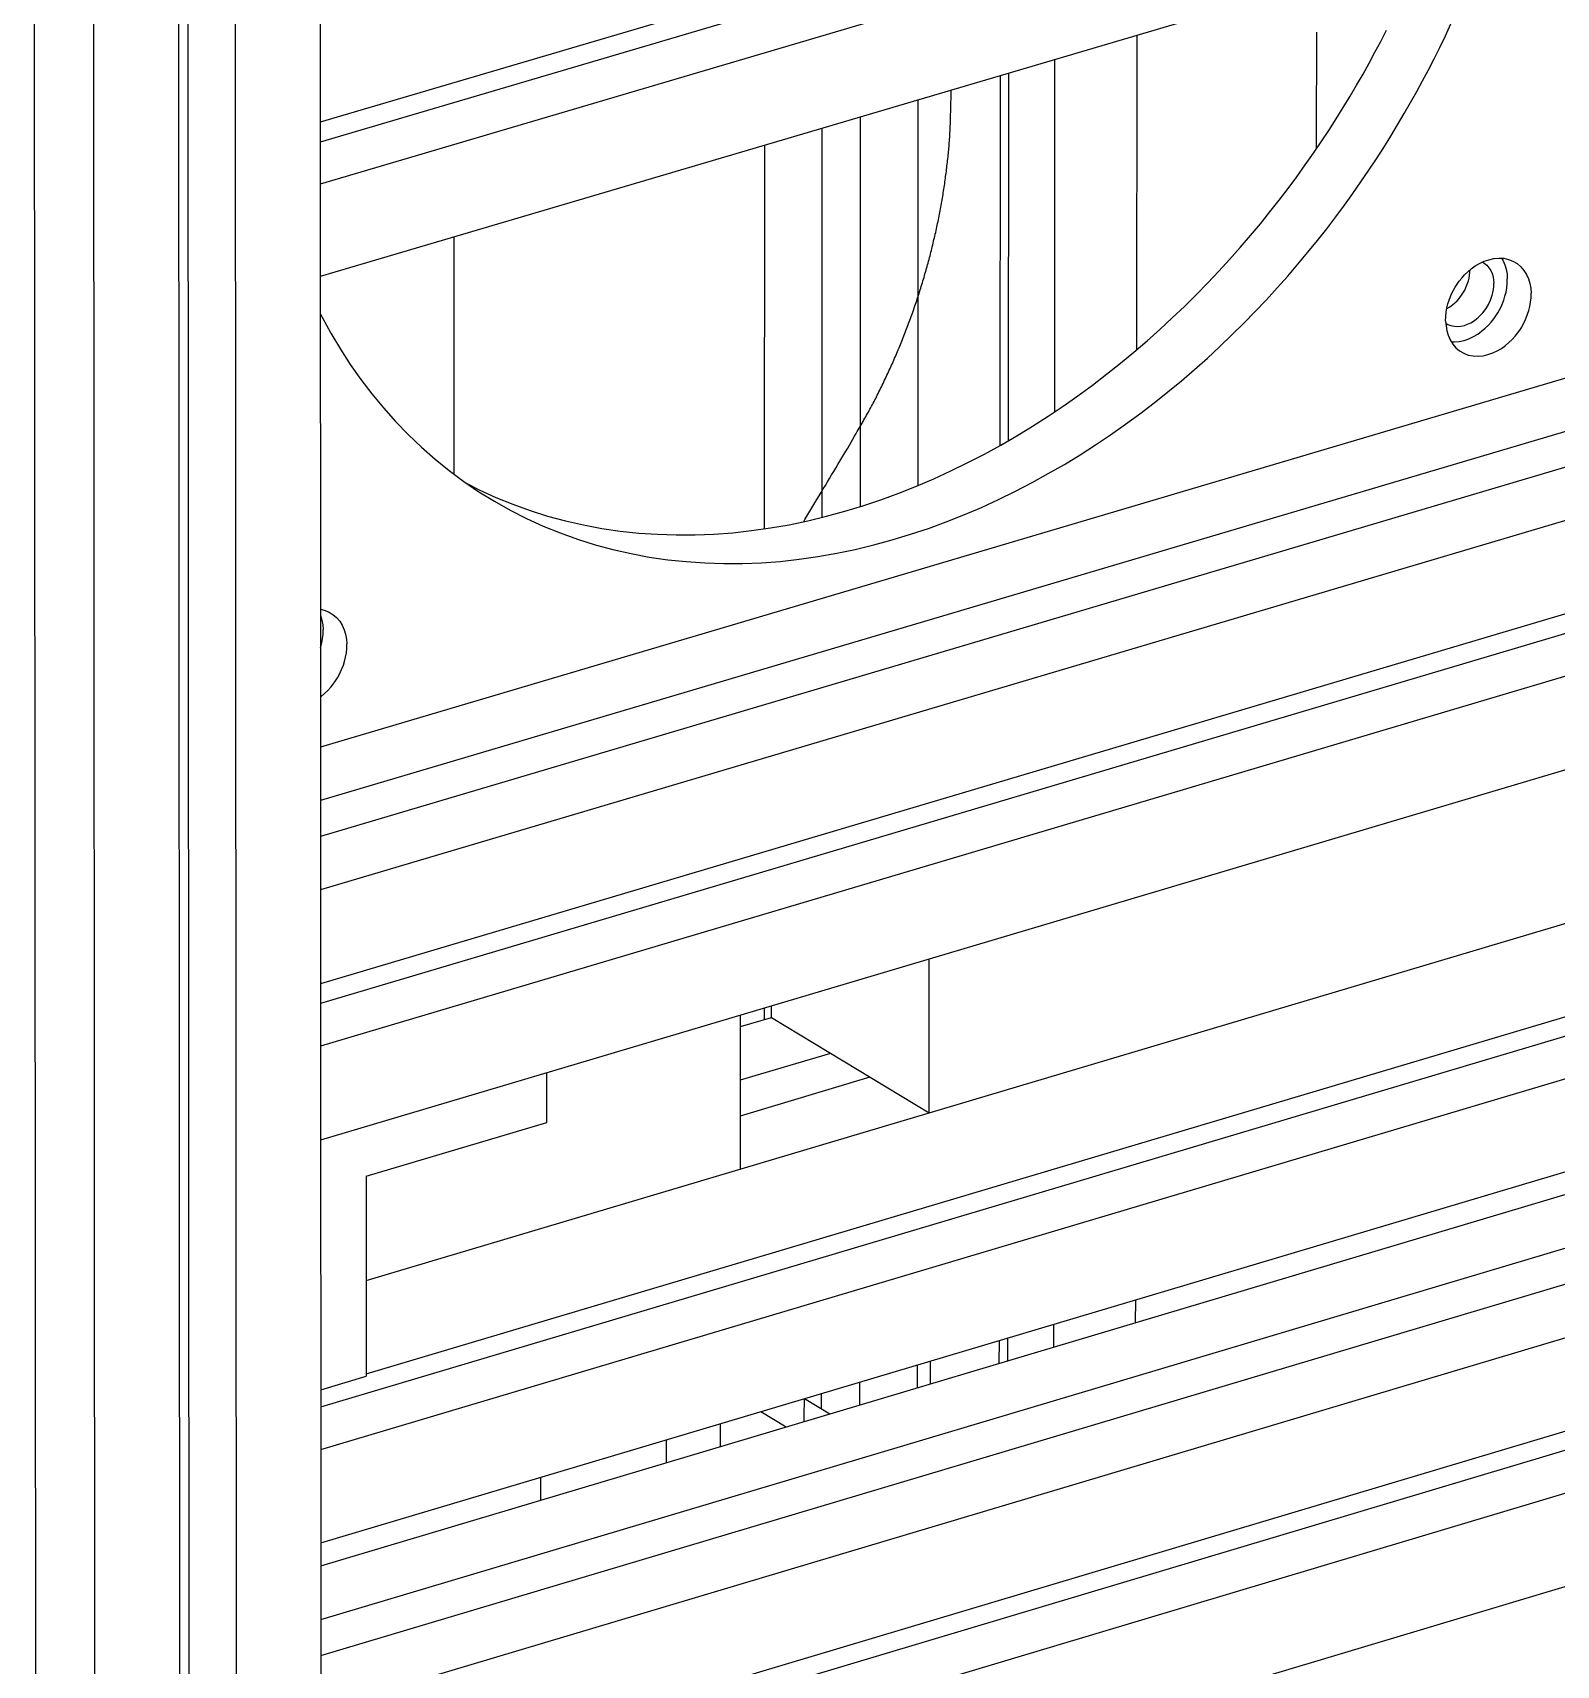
# Model space of a CAD drawing. Header units: millimetres. Extents: x -320 to 323, y -425 to 415.
# Drawn here: x -37.8 to 74.4, y -87.6 to 32.6 of the extents above; entities that cross this region are included whole.
import ezdxf

# ---------------------------------------------------------------- set-up
doc = ezdxf.new("R2010")
doc.units = ezdxf.units.MM
doc.layers.add('SKETCH', color=5, linetype='Continuous')
doc.layers.add('VISIBLE', color=7, linetype='Continuous')

msp = doc.modelspace()

# ---------------------------------------------------------------- linework, layer by layer
at = {"layer": 'SKETCH', "flags": 128}
for points in [[(56.7, 24.08), (56.7, 24.27), (56.7, 24.46), (56.7, 24.65), (56.7, 24.84), (56.7, 25.03), (56.7, 25.22), (56.7, 25.41), (56.7, 25.6), (56.7, 25.79), (56.7, 25.98), (56.7, 26.17), (56.7, 26.36), (56.7, 26.55), (56.7, 26.74), (56.7, 26.93), (56.7, 27.12), (56.7, 27.31), (56.7, 27.5), (56.7, 27.69), (56.7, 27.88), (56.7, 28.07), (56.7, 28.27), (56.7, 28.46), (56.7, 28.65), (56.71, 28.84), (56.71, 29.03), (56.71, 29.22), (56.71, 29.41), (56.71, 29.6), (56.71, 29.79), (56.71, 29.98), (56.71, 30.17), (56.71, 30.36), (56.71, 30.55), (56.71, 30.74), (56.71, 30.93), (56.71, 31.12), (56.71, 31.31), (56.71, 31.5), (56.71, 31.69), (56.71, 31.89), (56.71, 32.08), (56.71, 32.27), (56.71, 32.46), (56.71, 32.65)], [(18.94, -3.37), (19.03, -3.23), (19.18, -2.98), (19.33, -2.73), (19.47, -2.49), (19.62, -2.24), (19.77, -1.99), (19.92, -1.74), (20.08, -1.48), (20.23, -1.22), (20.38, -0.97), (20.54, -0.71), (20.69, -0.45), (20.85, -0.19), (21, 0.06), (21.16, 0.32), (21.31, 0.57), (21.46, 0.82), (21.61, 1.07), (21.75, 1.32), (21.9, 1.56), (22.04, 1.8), (22.18, 2.03), (22.31, 2.26), (22.44, 2.48), (22.57, 2.7), (22.69, 2.91), (22.81, 3.12), (22.88, 3.25), (22.96, 3.38), (23.03, 3.51), (23.11, 3.64), (23.18, 3.76), (23.25, 3.88), (23.31, 4), (23.38, 4.12), (23.44, 4.24), (23.51, 4.35), (23.57, 4.46), (23.63, 4.58), (23.7, 4.69), (23.76, 4.8), (23.82, 4.91), (23.88, 5.02), (23.94, 5.13), (24, 5.24), (24.06, 5.35), (24.12, 5.47), (24.18, 5.58), (24.24, 5.7), (24.3, 5.82), (24.36, 5.93), (24.42, 6.06), (24.48, 6.18), (24.54, 6.3), (24.6, 6.42), (24.66, 6.54), (24.72, 6.66), (24.78, 6.79), (24.84, 6.91), (24.9, 7.03), (24.96, 7.15), (25.01, 7.28), (25.07, 7.4), (25.13, 7.53), (25.19, 7.65), (25.24, 7.77), (25.3, 7.9), (25.36, 8.02), (25.41, 8.15), (25.47, 8.27), (25.52, 8.4), (25.58, 8.52), (25.63, 8.65), (25.69, 8.77), (25.74, 8.9), (25.8, 9.03), (25.85, 9.15), (25.9, 9.28), (25.96, 9.41), (26.01, 9.53), (26.06, 9.66), (26.11, 9.79), (26.16, 9.92), (26.21, 10.04), (26.27, 10.17), (26.32, 10.3), (26.37, 10.43), (26.42, 10.56), (26.47, 10.69), (26.52, 10.81), (26.56, 10.94), (26.61, 11.07), (26.66, 11.2), (26.71, 11.33), (26.76, 11.46), (26.8, 11.59), (26.85, 11.72), (26.9, 11.85), (26.94, 11.98), (26.99, 12.11), (27.04, 12.24), (27.08, 12.37), (27.13, 12.5), (27.17, 12.63), (27.21, 12.76), (27.26, 12.89), (27.3, 13.02), (27.34, 13.15), (27.39, 13.29), (27.43, 13.42), (27.47, 13.55), (27.51, 13.68), (27.56, 13.81), (27.6, 13.94), (27.64, 14.08), (27.68, 14.21), (27.72, 14.34), (27.76, 14.47), (27.8, 14.6), (27.84, 14.74), (27.87, 14.87), (27.91, 15), (27.95, 15.13), (27.99, 15.26), (28.02, 15.4), (28.06, 15.53), (28.1, 15.66), (28.13, 15.79), (28.17, 15.93), (28.2, 16.06), (28.24, 16.19), (28.27, 16.32), (28.31, 16.46), (28.34, 16.59), (28.37, 16.72), (28.41, 16.86), (28.44, 16.99), (28.47, 17.12), (28.5, 17.26), (28.53, 17.39), (28.57, 17.52), (28.6, 17.65), (28.63, 17.79), (28.66, 17.92), (28.69, 18.05), (28.72, 18.19), (28.74, 18.32), (28.77, 18.45), (28.8, 18.58), (28.83, 18.72), (28.86, 18.85), (28.88, 18.98), (28.91, 19.12), (28.93, 19.25), (28.96, 19.38), (28.99, 19.51), (29.01, 19.65), (29.04, 19.78), (29.06, 19.91), (29.08, 20.05), (29.11, 20.18), (29.13, 20.31), (29.15, 20.44), (29.18, 20.58), (29.2, 20.71), (29.22, 20.84), (29.24, 20.97), (29.26, 21.11), (29.28, 21.24), (29.3, 21.37), (29.32, 21.5), (29.34, 21.63), (29.36, 21.76), (29.38, 21.9), (29.39, 22.03), (29.41, 22.16), (29.43, 22.29), (29.45, 22.42), (29.46, 22.55), (29.48, 22.68), (29.49, 22.82), (29.51, 22.95), (29.52, 23.08), (29.54, 23.21), (29.55, 23.34), (29.57, 23.47), (29.58, 23.6), (29.59, 23.73), (29.6, 23.86), (29.62, 23.99), (29.63, 24.12), (29.64, 24.25), (29.65, 24.38), (29.66, 24.51), (29.67, 24.64), (29.68, 24.77), (29.69, 24.9), (29.7, 25.02), (29.7, 25.15), (29.71, 25.27), (29.72, 25.39), (29.72, 25.52), (29.73, 25.64), (29.73, 25.76), (29.74, 25.89), (29.74, 26.01), (29.75, 26.13), (29.75, 26.26), (29.76, 26.38), (29.76, 26.51), (29.76, 26.63), (29.77, 26.76), (29.77, 26.89), (29.77, 27.02), (29.78, 27.15), (29.78, 27.28), (29.78, 27.42), (29.78, 27.56), (29.79, 27.7), (29.79, 27.88), (29.79, 28.06), (29.8, 28.25), (29.8, 28.4)], [(-6.79, 0.11), (-6.79, 0.14), (-6.79, 0.34), (-6.79, 0.54), (-6.79, 0.75), (-6.79, 0.95), (-6.79, 1.15), (-6.79, 1.35), (-6.79, 1.55), (-6.79, 1.75), (-6.79, 1.95), (-6.79, 2.16), (-6.79, 2.36), (-6.79, 2.56), (-6.79, 2.76), (-6.79, 2.96), (-6.79, 3.16), (-6.79, 3.37), (-6.79, 3.57), (-6.79, 3.77), (-6.79, 3.97), (-6.79, 4.17), (-6.79, 4.37), (-6.79, 4.58), (-6.79, 4.78), (-6.79, 4.98), (-6.79, 5.18), (-6.79, 5.38), (-6.79, 5.58), (-6.79, 5.79), (-6.79, 5.99), (-6.79, 6.19), (-6.79, 6.39), (-6.79, 6.59), (-6.79, 6.79), (-6.79, 7), (-6.79, 7.2), (-6.79, 7.4), (-6.79, 7.6), (-6.79, 7.8), (-6.79, 8), (-6.79, 8.21), (-6.79, 8.41), (-6.79, 8.61), (-6.79, 8.81), (-6.79, 9.01), (-6.79, 9.21), (-6.79, 9.42), (-6.79, 9.62), (-6.79, 9.82), (-6.79, 10.02), (-6.79, 10.22), (-6.79, 10.42), (-6.79, 10.63), (-6.79, 10.83), (-6.79, 11.03), (-6.79, 11.23), (-6.79, 11.43), (-6.79, 11.64), (-6.79, 11.84), (-6.79, 12.04), (-6.79, 12.24), (-6.79, 12.44), (-6.79, 12.64), (-6.79, 12.85), (-6.79, 13.05), (-6.79, 13.25), (-6.79, 13.45), (-6.79, 13.65), (-6.79, 13.85), (-6.79, 14.06), (-6.79, 14.26), (-6.79, 14.46), (-6.79, 14.66), (-6.79, 14.86), (-6.79, 15.06), (-6.79, 15.27), (-6.79, 15.47), (-6.79, 15.67), (-6.79, 15.87), (-6.79, 16.07), (-6.79, 16.28), (-6.79, 16.48), (-6.79, 16.68), (-6.79, 16.88), (-6.79, 17.08), (-6.79, 17.28), (-6.79, 17.49), (-6.79, 17.6)], [(28.27, -66.86), (28.27, -66.84), (28.27, -66.64), (28.27, -66.45), (28.27, -66.26), (28.27, -66.07), (28.27, -65.88), (28.27, -65.69), (28.27, -65.5), (28.27, -65.3), (28.27, -65.17)], [(18.98, -69.63), (18.98, -69.45), (18.98, -69.25), (18.98, -69.06), (18.98, -68.87), (18.98, -68.68), (18.99, -68.49), (18.99, -68.3), (18.99, -68.11), (18.99, -67.94)], [(8.85, -72.65), (8.85, -72.48), (8.85, -72.29), (8.85, -72.1), (8.85, -71.9), (8.85, -71.71), (8.85, -71.52), (8.85, -71.33), (8.85, -71.14), (8.85, -70.96)], [(-0.42, -75.41), (-0.42, -75.23), (-0.42, -75.04), (-0.42, -74.85), (-0.42, -74.66), (-0.42, -74.47), (-0.42, -74.28), (-0.42, -74.09), (-0.42, -73.9), (-0.42, -73.73)]]:
    msp.add_lwpolyline(points, dxfattribs=at)
at = {"layer": 'VISIBLE'}
for p, q in [((-26.48, 149.61), (-26.13, -419.57)), ((-16.69, 149.35), (-16.47, -419.84)), ((-37.82, 147.09), (-37.32, -422.21)), ((-22.97, 147.52), (-22.66, -421.76)), ((-27.16, 146.31), (-26.8, -423.03)), ((-33.44, 144.48), (-33, -424.95)), ((-16.62, -19.95), (293.39, 71.93)), ((-16.62, -23.89), (297.8, 69.34)), ((-16.62, -26.52), (300.74, 67.61)), ((-16.62, -30.46), (305.15, 65.02)), ((-16.62, -37.37), (305.1, 58.16)), ((-16.62, -38.82), (301.54, 55.67)), ((-16.61, -41.97), (305.07, 53.6)), ((-16.64, 26.05), (68.29, 51.1)), ((-16.64, 24.59), (67.95, 49.55)), ((-16.64, 21.5), (67.09, 46.21)), ((-16.61, -48.88), (305.02, 46.75)), ((-16.64, 14.69), (64.5, 38.65)), ((61.43, 31.98), (61.85, 32.8)), ((66.18, 32.4), (66.59, 33.27)), ((43.46, 9.28), (43.48, 32.44)), ((61, 31.18), (61.43, 31.98)), ((65.35, 30.7), (65.77, 31.54)), ((65.77, 31.54), (66.18, 32.4)), ((37.42, 4.71), (37.44, 30.66)), ((60.12, 29.57), (60.57, 30.38)), ((60.57, 30.38), (61, 31.18)), ((64.93, 29.88), (65.35, 30.7)), ((33.4, 2.23), (33.42, 29.47)), ((34.03, 2.59), (34.05, 29.66)), ((59.65, 28.76), (60.12, 29.57)), ((64.07, 28.28), (64.5, 29.08)), ((64.5, 29.08), (64.93, 29.88)), ((27.36, -0.72), (27.38, 27.69)), ((58.66, 27.11), (59.17, 27.94)), ((59.17, 27.94), (59.65, 28.76)), ((63.62, 27.47), (64.07, 28.28)), ((58.14, 26.27), (58.66, 27.11)), ((62.67, 25.84), (63.15, 26.66)), ((63.15, 26.66), (63.62, 27.47)), ((-13.28, -59.24), (270.7, 25.29)), ((20.29, -3.06), (20.31, 25.6)), ((23.12, -2.26), (23.13, 26.43)), ((57.04, 24.59), (57.6, 25.43)), ((57.6, 25.43), (58.14, 26.27)), ((62.17, 25.01), (62.67, 25.84)), ((16.06, -3.9), (16.07, 24.35)), ((56.47, 23.74), (57.04, 24.59)), ((61.1, 23.33), (61.64, 24.17)), ((61.64, 24.17), (62.17, 25.01)), ((55.25, 22.02), (55.87, 22.88)), ((55.87, 22.88), (56.47, 23.74)), ((60.55, 22.49), (61.1, 23.33)), ((54.61, 21.16), (55.25, 22.02)), ((59.37, 20.78), (59.97, 21.64)), ((59.97, 21.64), (60.55, 22.49)), ((53.95, 20.29), (54.61, 21.16)), ((58.75, 19.92), (59.37, 20.78)), ((52.56, 18.55), (53.26, 19.42)), ((53.26, 19.42), (53.95, 20.29)), ((58.11, 19.06), (58.75, 19.92)), ((-13.27, -66.11), (270.66, 18.47)), ((51.83, 17.68), (52.56, 18.55)), ((56.76, 17.32), (57.45, 18.19)), ((57.45, 18.19), (58.11, 19.06)), ((51.08, 16.81), (51.83, 17.68)), ((56.06, 16.45), (56.76, 17.32)), ((-16.6, -68.53), (267.12, 16)), ((49.51, 15.06), (50.3, 15.93)), ((50.3, 15.93), (51.08, 16.81)), ((55.33, 15.58), (56.06, 16.45)), ((68.38, 15.45), (68.69, 15.63)), ((68.69, 15.63), (69.03, 15.79)), ((68.92, 15.74), (69.05, 15.66)), ((68.92, 15.74), (69.05, 15.66)), ((69.03, 15.79), (69.38, 15.91)), ((69.05, 15.66), (69.23, 15.5)), ((69.05, 15.66), (69.05, 15.66)), ((69.38, 15.91), (69.74, 15.99)), ((69.74, 15.99), (70.11, 16.03)), ((70.11, 16.03), (70.48, 16.01)), ((70.32, 16.02), (70.41, 15.87)), ((70.41, 15.87), (70.55, 15.54)), ((70.48, 16.01), (70.83, 15.93)), ((70.48, 16.01), (70.83, 15.93)), ((70.83, 15.93), (71.16, 15.8)), ((70.83, 15.93), (71.16, 15.8)), ((71.16, 15.8), (71.47, 15.62)), ((48.69, 14.2), (49.51, 15.06)), ((53.81, 13.83), (54.58, 14.7)), ((54.58, 14.7), (55.33, 15.58)), ((67.2, 14.33), (67.39, 14.56)), ((67.39, 14.56), (67.6, 14.79)), ((67.6, 14.79), (67.83, 15.02)), ((67.83, 15.02), (68.09, 15.24)), ((67.88, 14.35), (67.93, 14.55)), ((67.93, 14.55), (67.97, 14.77)), ((67.97, 14.77), (67.99, 14.99)), ((67.99, 14.99), (68, 15.16)), ((68.09, 15.24), (68.38, 15.45)), ((69.23, 15.5), (69.39, 15.32)), ((69.39, 15.32), (69.52, 15.11)), ((69.52, 15.11), (69.62, 14.89)), ((69.62, 14.89), (69.69, 14.65)), ((69.69, 14.65), (69.73, 14.41)), ((70.55, 15.54), (70.66, 15.2)), ((70.66, 15.2), (70.72, 14.85)), ((70.72, 14.85), (70.74, 14.5)), ((70.74, 14.16), (70.74, 14.5)), ((71.47, 15.62), (71.74, 15.39)), ((71.47, 15.62), (71.47, 15.62)), ((71.74, 15.39), (71.97, 15.12)), ((71.97, 15.12), (72.16, 14.82)), ((72.16, 14.82), (72.31, 14.49)), ((72.31, 14.49), (72.41, 14.15)), ((-16.6, -71.69), (270.63, 13.92)), ((46.97, 12.47), (47.84, 13.33)), ((47.84, 13.33), (48.69, 14.2)), ((53.01, 12.96), (53.81, 13.83)), ((66.56, 13.2), (66.67, 13.44)), ((66.67, 13.44), (66.78, 13.66)), ((66.78, 13.66), (66.9, 13.88)), ((66.9, 13.88), (67.04, 14.1)), ((67.04, 14.1), (67.2, 14.33)), ((67.19, 13.05), (67.43, 13.36)), ((67.43, 13.36), (67.61, 13.66)), ((67.61, 13.66), (67.75, 13.98)), ((67.75, 13.98), (67.88, 14.35)), ((69.51, 12.93), (69.63, 13.3)), ((69.63, 13.3), (69.68, 13.5)), ((69.68, 13.5), (69.72, 13.71)), ((69.72, 13.71), (69.75, 13.94)), ((69.73, 14.41), (69.75, 14.17)), ((69.75, 13.94), (69.75, 14.17)), ((70.57, 13.22), (70.65, 13.52)), ((70.65, 13.52), (70.7, 13.83)), ((70.7, 13.83), (70.74, 14.16)), ((72.41, 14.15), (72.47, 13.8)), ((72.47, 13.8), (72.49, 13.45)), ((72.49, 13.11), (72.49, 13.45)), ((-16.6, -80.24), (292.98, 12.11)), ((46.08, 11.62), (46.97, 12.47)), ((51.34, 11.23), (52.19, 12.09)), ((52.19, 12.09), (53.01, 12.96)), ((66.21, 11.72), (66.24, 12.05)), ((66.24, 12.05), (66.3, 12.36)), ((66.29, 12.31), (66.3, 12.31)), ((66.3, 12.36), (66.37, 12.66)), ((66.3, 12.31), (66.51, 12.44)), ((66.37, 12.66), (66.46, 12.94)), ((66.46, 12.94), (66.56, 13.2)), ((66.51, 12.44), (66.71, 12.58)), ((66.71, 12.58), (66.88, 12.73)), ((66.88, 12.73), (67.04, 12.89)), ((67.04, 12.89), (67.19, 13.05)), ((68.94, 12), (69.18, 12.31)), ((69.18, 12.31), (69.36, 12.61)), ((69.36, 12.61), (69.51, 12.93)), ((70.05, 12), (70.17, 12.22)), ((70.17, 12.22), (70.28, 12.44)), ((70.28, 12.44), (70.39, 12.68)), ((70.39, 12.68), (70.49, 12.94)), ((70.49, 12.94), (70.57, 13.22)), ((72.24, 11.89), (72.32, 12.17)), ((72.32, 12.17), (72.4, 12.46)), ((72.4, 12.46), (72.46, 12.78)), ((72.46, 12.78), (72.49, 13.11)), ((-16.64, 11.91), (-16.51, 11.67)), ((-16.51, 11.67), (-15.86, 10.49)), ((-16.51, 11.67), (-15.86, 10.49)), ((45.16, 10.77), (46.08, 11.62)), ((50.47, 10.37), (51.34, 11.23)), ((66.2, 11.38), (66.21, 11.72)), ((66.2, 11.38), (66.23, 11.03)), ((66.21, 11.23), (66.36, 11.14)), ((66.23, 11.03), (66.29, 10.68)), ((66.36, 11.14), (66.58, 11.06)), ((66.58, 11.06), (66.83, 11.01)), ((66.83, 11.01), (67.08, 10.99)), ((67.08, 10.99), (67.33, 11.02)), ((67.33, 11.02), (67.58, 11.07)), ((67.58, 11.07), (67.82, 11.16)), ((67.82, 11.16), (68.05, 11.26)), ((68.05, 11.26), (68.26, 11.39)), ((68.26, 11.39), (68.46, 11.53)), ((68.46, 11.53), (68.63, 11.68)), ((68.63, 11.68), (68.8, 11.84)), ((68.8, 11.84), (68.94, 12)), ((68.85, 10.64), (69.11, 10.86)), ((69.11, 10.86), (69.35, 11.09)), ((69.35, 11.09), (69.56, 11.32)), ((69.56, 11.32), (69.74, 11.55)), ((69.74, 11.55), (69.9, 11.78)), ((69.9, 11.78), (70.05, 12)), ((71.66, 10.73), (71.8, 10.95)), ((71.8, 10.95), (71.92, 11.17)), ((71.92, 11.17), (72.03, 11.39)), ((72.03, 11.39), (72.14, 11.63)), ((72.14, 11.63), (72.24, 11.89)), ((-15.86, 10.49), (-15.17, 9.33)), ((43.25, 9.1), (44.22, 9.93)), ((44.22, 9.93), (45.16, 10.77)), ((49.58, 9.51), (50.47, 10.37)), ((66.29, 10.68), (66.39, 10.34)), ((66.39, 10.34), (66.54, 10.01)), ((66.54, 10.01), (66.73, 9.7)), ((66.63, 9.86), (66.84, 9.85)), ((66.73, 9.7), (66.96, 9.43)), ((66.84, 9.85), (67.21, 9.89)), ((67.21, 9.89), (67.57, 9.97)), ((67.57, 9.97), (67.92, 10.09)), ((67.92, 10.09), (68.25, 10.25)), ((68.25, 10.25), (68.57, 10.43)), ((68.57, 10.43), (68.85, 10.64)), ((70.6, 9.59), (70.86, 9.81)), ((70.86, 9.81), (71.1, 10.04)), ((71.1, 10.04), (71.31, 10.27)), ((71.31, 10.27), (71.49, 10.5)), ((71.49, 10.5), (71.66, 10.73)), ((-16.6, -84.2), (297.38, 9.5)), ((-15.17, 9.33), (-14.44, 8.2)), ((42.26, 8.28), (43.25, 9.1)), ((47.72, 7.83), (48.66, 8.67)), ((48.66, 8.67), (49.58, 9.51)), ((66.96, 9.43), (67.23, 9.2)), ((67.23, 9.2), (67.23, 9.2)), ((67.23, 9.2), (67.53, 9.02)), ((67.53, 9.02), (67.87, 8.89)), ((67.87, 8.89), (68.22, 8.82)), ((68.22, 8.82), (68.59, 8.8)), ((68.59, 8.8), (68.96, 8.83)), ((68.96, 8.83), (69.32, 8.92)), ((69.32, 8.92), (69.67, 9.04)), ((69.67, 9.04), (70, 9.2)), ((70, 9.2), (70.32, 9.38)), ((70.32, 9.38), (70.6, 9.59)), ((-16.6, -86.84), (300.32, 7.77)), ((-14.44, 8.2), (-13.66, 7.1)), ((-14.44, 8.2), (-13.66, 7.1)), ((40.2, 6.67), (41.24, 7.47)), ((41.24, 7.47), (42.26, 8.28)), ((46.75, 6.99), (47.72, 7.83)), ((-16.6, -78.55), (270.58, 7.1)), ((-13.66, 7.1), (-12.85, 6.03)), ((-12.85, 6.03), (-12, 5)), ((39.13, 5.89), (40.2, 6.67)), ((44.74, 5.37), (45.76, 6.17)), ((45.76, 6.17), (46.75, 6.99)), ((-16.6, -90.8), (304.73, 5.16)), ((-12, 5), (-11.1, 4)), ((36.93, 4.38), (38.04, 5.13)), ((38.04, 5.13), (39.13, 5.89)), ((43.7, 4.57), (44.74, 5.37)), ((-11.1, 4), (-10.17, 3.03)), ((34.64, 2.95), (35.79, 3.65)), ((35.79, 3.65), (36.93, 4.38)), ((41.54, 3.02), (42.63, 3.79)), ((42.63, 3.79), (43.7, 4.57)), ((-10.17, 3.03), (-9.2, 2.11)), ((33.45, 2.26), (34.64, 2.95)), ((40.43, 2.28), (41.54, 3.02)), ((-9.2, 2.11), (-8.19, 1.22)), ((-8.19, 1.22), (-7.15, 0.38)), ((31.03, 0.97), (32.25, 1.6)), ((32.25, 1.6), (33.45, 2.26)), ((38.13, 0.84), (39.29, 1.55)), ((39.29, 1.55), (40.43, 2.28)), ((-7.15, 0.38), (-6.08, -0.42)), ((28.52, -0.22), (29.78, 0.36)), ((29.78, 0.36), (31.03, 0.97)), ((35.75, -0.5), (36.95, 0.16)), ((36.95, 0.16), (38.13, 0.84)), ((-6.08, -0.42), (-4.97, -1.17)), ((-5.81, -0.6), (-4.95, -1.03)), ((-4.97, -1.17), (-3.83, -1.88)), ((-4.95, -1.03), (-3.73, -1.59)), ((25.94, -1.28), (27.24, -0.77)), ((27.24, -0.77), (28.52, -0.22)), ((33.28, -1.75), (34.53, -1.14)), ((34.53, -1.14), (35.75, -0.5)), ((-16.59, -97.69), (304.68, -1.68)), ((-3.83, -1.88), (-3.83, -1.88)), ((-3.83, -1.88), (-2.66, -2.53)), ((-3.73, -1.59), (-2.48, -2.1)), ((-2.48, -2.1), (-1.2, -2.56)), ((21.96, -2.61), (23.3, -2.21)), ((23.3, -2.21), (24.63, -1.76)), ((23.3, -2.21), (24.63, -1.76)), ((24.63, -1.76), (25.94, -1.28)), ((24.63, -1.76), (25.94, -1.28)), ((30.74, -2.87), (32.02, -2.33)), ((32.02, -2.33), (33.28, -1.75)), ((-2.66, -2.53), (-1.46, -3.14)), ((-1.46, -3.14), (-0.23, -3.7)), ((-1.2, -2.56), (0.09, -2.97)), ((0.09, -2.97), (1.4, -3.32)), ((1.4, -3.32), (2.73, -3.62)), ((16.49, -3.84), (17.87, -3.6)), ((17.87, -3.6), (19.24, -3.31)), ((17.87, -3.6), (19.24, -3.31)), ((19.24, -3.31), (20.61, -2.98)), ((20.61, -2.98), (21.96, -2.61)), ((28.13, -3.87), (29.44, -3.39)), ((29.44, -3.39), (30.74, -2.87)), ((-16.59, -99.11), (301.12, -4.14)), ((-0.23, -3.7), (1.02, -4.21)), ((1.02, -4.21), (2.29, -4.67)), ((2.29, -4.67), (3.58, -5.08)), ((2.73, -3.62), (4.08, -3.87)), ((4.08, -3.87), (5.43, -4.07)), ((5.43, -4.07), (6.8, -4.22)), ((6.8, -4.22), (8.17, -4.31)), ((8.17, -4.31), (9.56, -4.35)), ((9.56, -4.35), (10.94, -4.35)), ((10.94, -4.35), (12.33, -4.29)), ((12.33, -4.29), (13.72, -4.19)), ((13.72, -4.19), (15.11, -4.04)), ((15.11, -4.04), (16.49, -3.84)), ((24.1, -5.09), (25.46, -4.72)), ((25.46, -4.72), (26.8, -4.31)), ((26.8, -4.31), (28.13, -3.87)), ((3.58, -5.08), (4.9, -5.43)), ((4.9, -5.43), (6.23, -5.73)), ((6.23, -5.73), (7.57, -5.98)), ((7.57, -5.98), (8.93, -6.18)), ((18.6, -6.14), (19.99, -5.95)), ((19.99, -5.95), (21.37, -5.7)), ((21.37, -5.7), (22.74, -5.42)), ((22.74, -5.42), (24.1, -5.09)), ((-16.59, -102.28), (304.65, -6.23)), ((8.93, -6.18), (10.29, -6.32)), ((10.29, -6.32), (11.67, -6.42)), ((11.67, -6.42), (13.05, -6.46)), ((13.05, -6.46), (14.44, -6.46)), ((14.44, -6.46), (15.83, -6.4)), ((15.83, -6.4), (17.22, -6.3)), ((17.22, -6.3), (18.6, -6.14)), ((-16.63, -9.83), (-16.37, -9.89)), ((-16.63, -9.83), (-16.37, -9.89)), ((-16.63, -10.29), (-16.53, -10.62)), ((-16.53, -10.62), (-16.47, -10.97)), ((-16.37, -9.89), (-16.04, -10.01)), ((-16.37, -9.89), (-16.04, -10.01)), ((-16.04, -10.01), (-15.73, -10.2)), ((-16.04, -10.01), (-15.73, -10.2)), ((-15.73, -10.2), (-15.45, -10.43)), ((-15.73, -10.2), (-15.73, -10.2)), ((-15.45, -10.43), (-15.22, -10.7)), ((-15.22, -10.7), (-15.03, -11)), ((-16.53, -12.3), (-16.48, -11.99)), ((-16.48, -11.99), (-16.44, -11.66)), ((-16.47, -10.97), (-16.44, -11.32)), ((-16.44, -11.66), (-16.44, -11.32)), ((-15.03, -11), (-14.89, -11.33)), ((-14.89, -11.33), (-14.78, -11.67)), ((-14.78, -11.67), (-14.72, -12.02)), ((-16.63, -12.66), (-16.61, -12.6)), ((-16.61, -12.6), (-16.53, -12.3)), ((-16.59, -109.17), (304.6, -13.06)), ((-14.79, -13.36), (-14.73, -13.04)), ((-14.73, -13.04), (-14.7, -12.71)), ((-14.72, -12.02), (-14.69, -12.37)), ((-14.7, -12.71), (-14.69, -12.37)), ((-15.16, -14.44), (-15.05, -14.2)), ((-15.05, -14.2), (-14.95, -13.94)), ((-14.95, -13.94), (-14.86, -13.66)), ((-14.86, -13.66), (-14.79, -13.36)), ((-16.09, -15.8), (-15.88, -15.56)), ((-15.88, -15.56), (-15.69, -15.33)), ((-15.69, -15.33), (-15.53, -15.1)), ((-15.53, -15.1), (-15.39, -14.88)), ((-15.39, -14.88), (-15.27, -14.66)), ((-15.27, -14.66), (-15.16, -14.44)), ((-16.62, -16.27), (-16.59, -16.25)), ((-16.59, -16.25), (-16.33, -16.02)), ((-16.33, -16.02), (-16.09, -15.8)), ((-16.62, -30.46), (-16.62, -30.46)), ((28.19, -46.9), (28.19, -35.56)), ((-16.62, -37.37), (-16.62, -37.37)), ((16.05, -40.03), (16.05, -39.17)), ((16.58, -39.87), (16.58, -39.01)), ((14.28, -51.04), (14.29, -39.69)), ((14.29, -40.55), (16.58, -39.87)), ((16.58, -39.87), (28.19, -46.9)), ((-16.61, -41.97), (-16.61, -41.97)), ((14.28, -44.48), (20.93, -42.51)), ((0.04, -47.61), (0.04, -43.93)), ((0.04, -43.93), (0.04, -43.93)), ((14.28, -47.11), (23.83, -44.26)), ((-13.28, -51.57), (0.04, -47.61)), ((0.04, -47.61), (0.04, -47.61)), ((-16.61, -48.88), (-16.61, -48.88)), ((-13.28, -51.57), (-13.27, -66.28)), ((-13.28, -51.57), (-13.28, -51.57)), ((14.28, -51.04), (14.28, -51.04)), ((43.38, -62.35), (43.39, -60.66)), ((37.36, -64.14), (37.36, -62.46)), ((33.34, -65.34), (33.35, -63.66)), ((33.97, -65.15), (33.97, -63.47)), ((27.32, -67.14), (27.32, -65.45)), ((-16.61, -67.28), (-16.61, -67.28)), ((-16.61, -67.28), (-13.27, -66.28)), ((-13.27, -66.28), (-13.27, -66.28)), ((23.08, -68.4), (23.08, -66.72)), ((19.01, -67.93), (20.87, -69.06)), ((20.26, -68.69), (20.26, -67.56)), ((15.79, -68.89), (17.66, -70.02)), ((12.82, -71.46), (12.82, -69.78))]:
    msp.add_line(p, q, dxfattribs=at)

doc.saveas('drawing.dxf')
